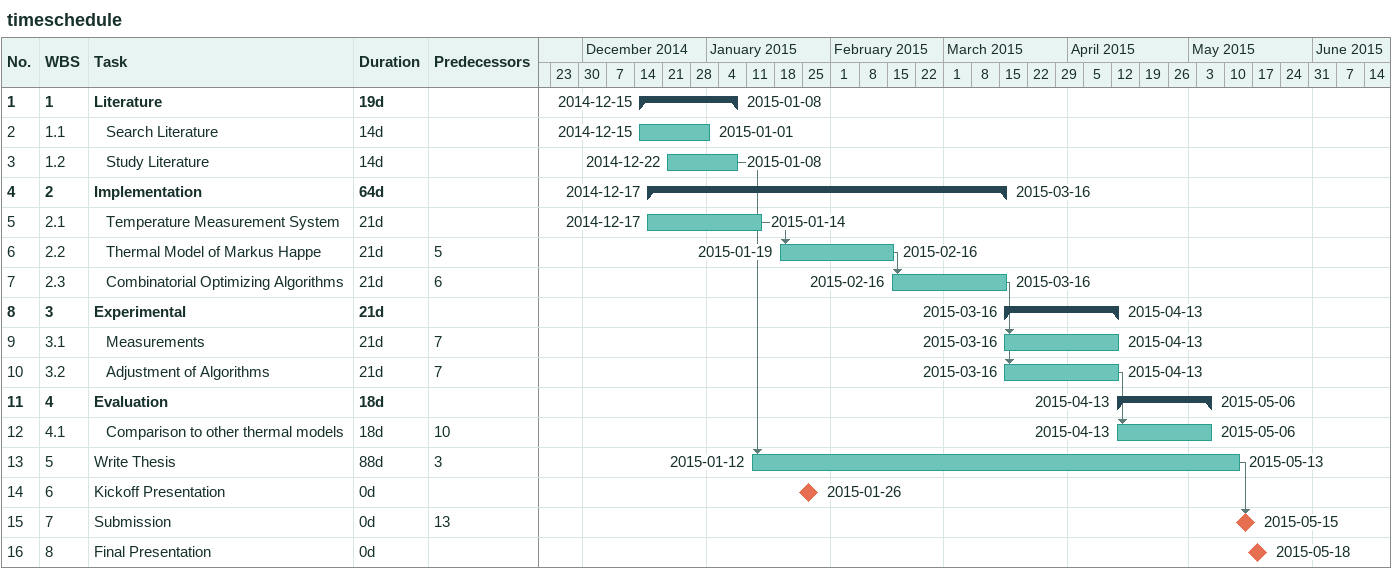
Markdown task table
timeschedule

| ID | WBS | Task | Duration | Start | Finish | Predecessors |
|---|---|---|---|---|---|---|
| 1 | 1 | **Literature** | 19d | 2014-12-15 | 2015-01-08 |  |
| 2 | 1.1 | Search Literature | 14d | 2014-12-15 | 2015-01-01 |  |
| 3 | 1.2 | Study Literature | 14d | 2014-12-22 | 2015-01-08 |  |
| 4 | 2 | **Implementation** | 64d | 2014-12-17 | 2015-03-16 |  |
| 5 | 2.1 | Temperature Measurement System | 21d | 2014-12-17 | 2015-01-14 |  |
| 6 | 2.2 | Thermal Model of Markus Happe | 21d | 2015-01-19 | 2015-02-16 | 5 |
| 7 | 2.3 | Combinatorial Optimizing Algorithms | 21d | 2015-02-16 | 2015-03-16 | 6 |
| 8 | 3 | **Experimental** | 21d | 2015-03-16 | 2015-04-13 |  |
| 9 | 3.1 | Measurements | 21d | 2015-03-16 | 2015-04-13 | 7 |
| 10 | 3.2 | Adjustment of Algorithms | 21d | 2015-03-16 | 2015-04-13 | 7 |
| 11 | 4 | **Evaluation** | 18d | 2015-04-13 | 2015-05-06 |  |
| 12 | 4.1 | Comparison to other thermal models | 18d | 2015-04-13 | 2015-05-06 | 10 |
| 13 | 5 | Write Thesis | 88d | 2015-01-12 | 2015-05-13 | 3 |
| 14 | 6 | Kickoff Presentation | 0d | 2015-01-26 | 2015-01-26 |  |
| 15 | 7 | Submission | 0d | 2015-05-15 | 2015-05-15 | 13 |
| 16 | 8 | Final Presentation | 0d | 2015-05-18 | 2015-05-18 |  |
